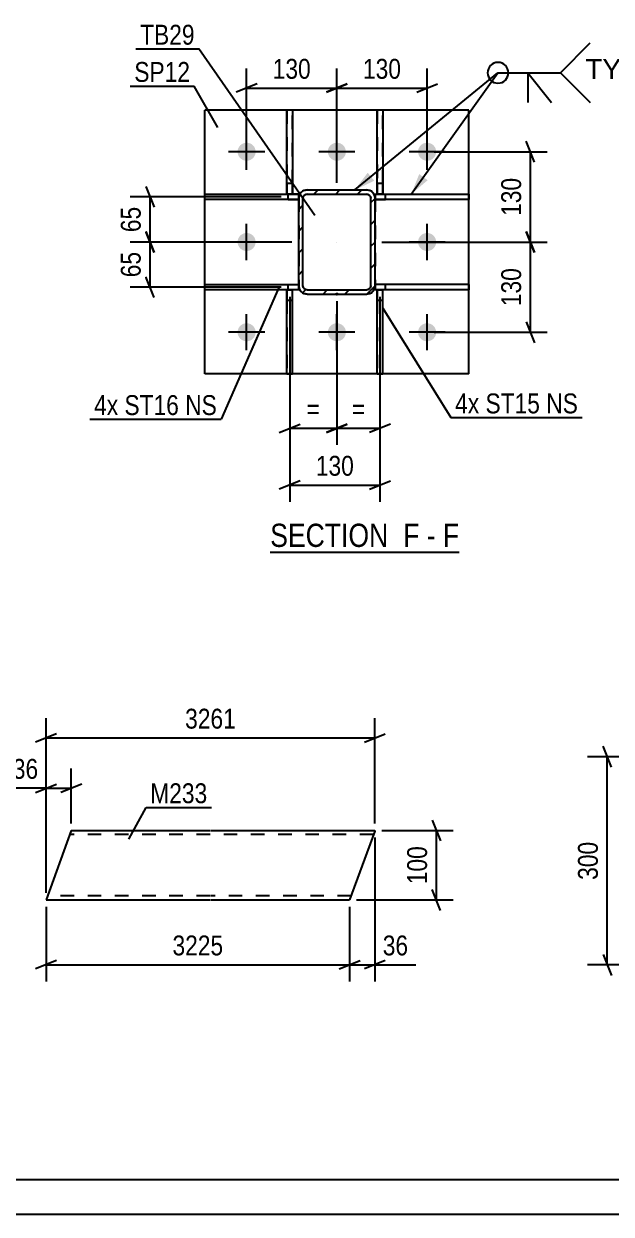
# Model space of a CAD drawing. Header units: millimetres. Extents: x 0 to 841, y 0 to 594.
# Drawn here: x 291 to 375.6, y 0 to 171.4 of the extents above; entities that cross this region are included whole.
import ezdxf

# ---------------------------------------------------------------- set-up
doc = ezdxf.new("R2010")
doc.units = ezdxf.units.MM
doc.linetypes.add('DXK_LINE_DOT2', pattern=[3.9198, 1.9599, -1.9599])
doc.linetypes.add('DXK_LINE_DOT3', pattern=[5.9187, 2.979, -0.9799, 0.9799, -0.9799])
doc.styles.add('Arial', font='ARIAL.TTF', dxfattribs={"height": 0.2})
doc.styles.add('Arial Narrow', font='ARIALN.TTF', dxfattribs={"height": 0.2})

# ---------------------------------------------------------------- blocks, each defined once
blk = doc.blocks.new('Unknown-275727292-1135 - 18137')
at = {"color": 5, "linetype": 'Continuous'}
for p, q in [((5, 5), (836, 5)), ((0, 0), (841, 0))]:
    blk.add_line(p, q, dxfattribs=at)
blk = doc.blocks.new('Unknown-275727292-17 - 4647')
at = {"color": 6, "linetype": 'Continuous'}
blk.add_line((326.46, 95.35), (353.67, 95.35), dxfattribs=at)
at = {"color": 0, "linetype": 'Continuous'}
for points in [[(344.57, 96.1), (344.57, 99.6), (326.46, 99.6), (326.46, 96.1)], [(347.96, 96.1), (347.96, 99.6), (345.62, 99.6), (345.62, 96.1)], [(350.28, 96.1), (350.28, 99.6), (349.01, 99.6), (349.01, 96.1)], [(353.67, 96.1), (353.67, 99.6), (351.33, 99.6), (351.33, 96.1)]]:
    blk.add_wipeout(points, dxfattribs=at)
at = {"color": 7, "linetype": 'Continuous', "style": 'Arial Narrow'}
for s, p in [('SECTION ', (326.46, 96.1)), ('F', (345.62, 96.1)), ('F', (351.33, 96.1)), ('-', (349.01, 96.1))]:
    blk.add_text(s, height=3.34, dxfattribs=at).set_placement(p)
blk = doc.blocks.new('Part-275727292-1249 - 1231')
at = {"color": 2, "linetype": 'Continuous'}
for p, q in [((297.8, 55.26), (294.16, 45.26)), ((297.8, 55.26), (317.8, 55.26)), ((317.9, 55.26), (341.54, 55.26)), ((341.51, 55.17), (337.9, 45.26)), ((341.54, 55.26), (341.51, 55.17)), ((294.16, 45.26), (317.8, 45.26)), ((317.9, 45.26), (337.9, 45.26))]:
    blk.add_line(p, q, dxfattribs=at)
at = {"color": 7, "linetype": 'DXK_LINE_DOT2'}
for p, q in [((317.8, 54.66), (297.58, 54.66)), ((341.32, 54.66), (317.9, 54.66)), ((317.8, 45.86), (294.38, 45.86)), ((338.12, 45.86), (317.9, 45.86))]:
    blk.add_line(p, q, dxfattribs=at)
blk = doc.blocks.new('Part-275727292-4735 - 4647')
at = {"color": 2, "linetype": 'Continuous'}
for p, q in [((329.67, 159.01), (328.87, 159.01)), ((328.87, 146.92), (328.87, 159.01)), ((329.67, 159.01), (329.67, 146.92)), ((329.67, 146.92), (328.87, 146.92)), ((329.67, 146.92), (329.67, 146.92))]:
    blk.add_line(p, q, dxfattribs=at)
at = {"color": 7, "linetype": 'DXK_LINE_DOT2'}
for p, q in [((328.87, 159.01), (328.87, 148.42)), ((329.67, 148.42), (329.67, 159.01)), ((329.67, 148.42), (328.87, 148.42)), ((328.87, 148.42), (328.87, 146.92)), ((329.67, 146.92), (329.67, 148.42))]:
    blk.add_line(p, q, dxfattribs=at)
blk = doc.blocks.new('Bolt-275727292-4716 - 4647')
at = {"linetype": 'Continuous'}
for points in [[(321.76, 153.01, -1), (324.36, 153.01, -1)], [(334.76, 153.01, -1), (337.36, 153.01, -1)], [(347.76, 153.01, -1), (350.36, 153.01, -1)], [(321.76, 140.01, -1), (324.36, 140.01, -1)], [(347.76, 140.01, -1), (350.36, 140.01, -1)], [(321.76, 127.01, -1), (324.36, 127.01, -1)], [(334.76, 127.01, -1), (337.36, 127.01, -1)], [(347.76, 127.01, -1), (350.36, 127.01, -1)]]:
    blk.add_hatch(color=1, dxfattribs=at).paths.add_polyline_path(points)
at = {"color": 1, "linetype": 'Continuous'}
for p, q in [((323.06, 150.41), (323.06, 155.61)), ((336.06, 150.41), (336.06, 155.61)), ((349.06, 150.41), (349.06, 155.61)), ((325.66, 153.01), (320.46, 153.01)), ((338.66, 153.01), (333.46, 153.01)), ((351.66, 153.01), (346.46, 153.01)), ((323.06, 137.41), (323.06, 142.61)), ((349.06, 137.41), (349.06, 142.61)), ((325.66, 140.01), (320.46, 140.01)), ((351.66, 140.01), (346.46, 140.01)), ((323.06, 124.41), (323.06, 129.61)), ((336.06, 124.41), (336.06, 129.61)), ((349.06, 124.41), (349.06, 129.61)), ((325.66, 127.01), (320.46, 127.01)), ((338.66, 127.01), (333.46, 127.01)), ((351.66, 127.01), (346.46, 127.01))]:
    blk.add_line(p, q, dxfattribs=at)
blk = doc.blocks.new('Part-275727292-4744 - 4647')
at = {"color": 2, "linetype": 'Continuous'}
for p, q in [((341.56, 146.91), (341.56, 146.91)), ((341.56, 146.91), (355.06, 146.91)), ((341.56, 146.91), (341.56, 146.31)), ((355.06, 146.11), (341.56, 146.11)), ((355.06, 146.91), (355.06, 146.11))]:
    blk.add_line(p, q, dxfattribs=at)
at = {"color": 7, "linetype": 'DXK_LINE_DOT2'}
for p, q in [((341.56, 146.91), (341.56, 146.11)), ((341.56, 146.31), (341.56, 146.11)), ((341.56, 146.11), (343.06, 146.11)), ((343.06, 146.11), (343.06, 146.91))]:
    blk.add_line(p, q, dxfattribs=at)
blk = doc.blocks.new('Part-275727292-4757 - 4647')
at = {"color": 2, "linetype": 'Continuous'}
for p, q in [((317.06, 133.11), (317.06, 133.91)), ((317.06, 133.91), (330.56, 133.91)), ((328.87, 133.11), (317.06, 133.11)), ((330.56, 133.11), (329.67, 133.11)), ((330.56, 133.71), (330.56, 133.11)), ((330.56, 133.11), (330.56, 133.11))]:
    blk.add_line(p, q, dxfattribs=at)
at = {"color": 7, "linetype": 'DXK_LINE_DOT2'}
for p, q in [((329.06, 133.11), (329.06, 133.91)), ((329.06, 133.91), (330.56, 133.91)), ((330.56, 133.11), (330.56, 133.91)), ((330.56, 133.91), (330.56, 133.71)), ((329.67, 133.11), (328.87, 133.11))]:
    blk.add_line(p, q, dxfattribs=at)
blk = doc.blocks.new('Part-275727292-4762 - 4647')
at = {"color": 2, "linetype": 'Continuous'}
for p, q in [((317.06, 146.11), (317.06, 146.91)), ((317.06, 146.91), (330.56, 146.91)), ((330.56, 146.11), (317.06, 146.11)), ((330.56, 146.91), (330.56, 146.91)), ((330.56, 146.91), (330.56, 146.31))]:
    blk.add_line(p, q, dxfattribs=at)
at = {"color": 7, "linetype": 'DXK_LINE_DOT2'}
for p, q in [((329.06, 146.11), (329.06, 146.91)), ((330.56, 146.91), (329.06, 146.91)), ((329.06, 146.11), (330.56, 146.11)), ((330.56, 146.11), (330.56, 146.91)), ((330.56, 146.31), (330.56, 146.11))]:
    blk.add_line(p, q, dxfattribs=at)
blk = doc.blocks.new('Part-275727292-4763 - 4647')
at = {"color": 2, "linetype": 'Continuous'}
for p, q in [((328.87, 133.12), (328.87, 133.12)), ((328.87, 121.01), (328.87, 133.12)), ((328.87, 133.12), (329.67, 133.12)), ((329.67, 121.01), (329.67, 133.12)), ((328.87, 121.01), (329.67, 121.01))]:
    blk.add_line(p, q, dxfattribs=at)
at = {"color": 7, "linetype": 'DXK_LINE_DOT2'}
for p, q in [((328.87, 133.12), (328.87, 131.62)), ((328.87, 133.12), (328.87, 133.12)), ((329.67, 131.62), (329.67, 133.12)), ((328.87, 131.62), (328.87, 121.01)), ((328.87, 131.62), (329.67, 131.62)), ((329.67, 121.01), (329.67, 131.62))]:
    blk.add_line(p, q, dxfattribs=at)
blk = doc.blocks.new('Part-275727292-4777 - 4647')
at = {"color": 2, "linetype": 'Continuous'}
for p, q in [((342.67, 159.01), (341.87, 159.01)), ((341.87, 146.92), (341.87, 159.01)), ((342.67, 159.01), (342.67, 146.92)), ((342.67, 146.92), (341.87, 146.92)), ((342.67, 146.92), (342.67, 146.92))]:
    blk.add_line(p, q, dxfattribs=at)
at = {"color": 7, "linetype": 'DXK_LINE_DOT2'}
for p, q in [((341.87, 159.01), (341.87, 148.42)), ((342.67, 148.42), (342.67, 159.01)), ((342.67, 148.42), (341.87, 148.42)), ((341.87, 148.42), (341.87, 146.92)), ((342.67, 146.92), (342.67, 148.42))]:
    blk.add_line(p, q, dxfattribs=at)
blk = doc.blocks.new('Part-275727292-4794 - 4647')
at = {"linetype": 'Continuous'}
h = blk.add_hatch(dxfattribs=at)
h.set_pattern_fill('', scale=0.7, style=0, pattern_type=0)
h.set_pattern_definition([(45, (341.5582, 133.7104), (-1.57154, 1.57154), [])])
h.paths.add_polyline_path([(341.47, 133.25), (341.56, 133.71), (341.56, 146.31), (341.47, 146.77), (341.21, 147.16), (340.82, 147.42), (340.36, 147.51), (331.76, 147.51), (331.3, 147.42), (330.91, 147.16), (330.65, 146.77), (330.56, 146.31), (330.56, 133.71), (330.65, 133.25), (330.91, 132.86), (331.3, 132.6), (331.76, 132.51), (340.36, 132.51), (340.82, 132.6), (341.21, 132.86)])
h.paths.add_polyline_path([(340.59, 133.16), (340.36, 133.11), (331.76, 133.11), (331.53, 133.16), (331.33, 133.29), (331.2, 133.48), (331.16, 133.71), (331.16, 146.31), (331.2, 146.54), (331.33, 146.73), (331.53, 146.86), (331.76, 146.91), (340.36, 146.91), (340.59, 146.86), (340.78, 146.73), (340.91, 146.54), (340.96, 146.31), (340.96, 133.71), (340.91, 133.48), (340.78, 133.29)])
blk.add_hatch(color=30, dxfattribs=at).paths.add_polyline_path([(336.06, 132.41, -1), (336.06, 132.61, -1)])
at = {"color": 7, "linetype": 'DXK_LINE_DOT2'}
for p, q in [((331.3, 147.42), (331.76, 147.51)), ((331.76, 147.51), (340.36, 147.51)), ((340.36, 147.51), (340.82, 147.42)), ((330.56, 146.31), (330.65, 146.77)), ((330.56, 146.31), (330.56, 133.71)), ((331.2, 146.54), (331.16, 146.31)), ((331.16, 133.71), (331.16, 146.31)), ((331.33, 146.73), (331.2, 146.54)), ((331.53, 146.86), (331.33, 146.73)), ((331.76, 146.91), (331.53, 146.86)), ((331.76, 146.91), (340.36, 146.91)), ((340.59, 146.86), (340.36, 146.91)), ((340.78, 146.73), (340.59, 146.86)), ((340.91, 146.54), (340.78, 146.73)), ((340.96, 146.31), (340.91, 146.54)), ((340.96, 133.71), (340.96, 146.31)), ((341.47, 146.77), (341.56, 146.31)), ((341.56, 146.31), (341.56, 133.71)), ((330.65, 133.25), (330.56, 133.71)), ((331.16, 133.71), (331.2, 133.48)), ((331.2, 133.48), (331.33, 133.29)), ((331.76, 132.51), (331.3, 132.6)), ((331.33, 133.29), (331.53, 133.16)), ((331.53, 133.16), (331.76, 133.11)), ((331.76, 133.11), (340.36, 133.11)), ((331.76, 132.51), (340.36, 132.51)), ((340.36, 133.11), (340.59, 133.16)), ((340.82, 132.6), (340.36, 132.51)), ((340.59, 133.16), (340.78, 133.29)), ((340.78, 133.29), (340.91, 133.48)), ((340.91, 133.48), (340.96, 133.71)), ((341.56, 133.71), (341.47, 133.25))]:
    blk.add_line(p, q, dxfattribs=at)
at = {"color": 2, "linetype": 'Continuous'}
for p, q in [((331.76, 147.51), (331.3, 147.42)), ((331.76, 147.51), (331.76, 147.51)), ((331.76, 147.51), (340.36, 147.51)), ((340.36, 147.51), (340.36, 147.51)), ((340.82, 147.42), (340.36, 147.51)), ((330.65, 146.77), (330.56, 146.31)), ((330.56, 146.31), (330.56, 146.31)), ((330.56, 133.71), (330.56, 146.31)), ((331.16, 146.31), (331.2, 146.54)), ((331.16, 146.31), (331.16, 146.31)), ((331.16, 133.71), (331.16, 146.31)), ((331.2, 146.54), (331.33, 146.73)), ((331.33, 146.73), (331.53, 146.86)), ((331.53, 146.86), (331.76, 146.91)), ((331.76, 146.91), (331.76, 146.91)), ((331.76, 146.91), (340.36, 146.91)), ((340.36, 146.91), (340.36, 146.91)), ((340.36, 146.91), (340.59, 146.86)), ((340.59, 146.86), (340.78, 146.73)), ((340.78, 146.73), (340.91, 146.54)), ((340.91, 146.54), (340.96, 146.31)), ((340.96, 146.31), (340.96, 146.31)), ((340.96, 133.71), (340.96, 146.31)), ((341.56, 146.31), (341.47, 146.77)), ((341.56, 146.31), (341.56, 146.31)), ((341.56, 133.71), (341.56, 146.31)), ((330.56, 133.71), (330.56, 133.71)), ((330.56, 133.71), (330.65, 133.25)), ((331.16, 133.71), (331.16, 133.71)), ((331.2, 133.48), (331.16, 133.71)), ((331.33, 133.29), (331.2, 133.48)), ((331.3, 132.6), (331.76, 132.51)), ((331.53, 133.16), (331.33, 133.29)), ((331.76, 133.11), (331.53, 133.16)), ((331.76, 133.11), (331.76, 133.11)), ((331.76, 133.11), (340.36, 133.11)), ((331.76, 132.51), (331.76, 132.51)), ((331.76, 132.51), (340.36, 132.51)), ((340.59, 133.16), (340.36, 133.11)), ((340.36, 133.11), (340.36, 133.11)), ((340.36, 132.51), (340.82, 132.6)), ((340.36, 132.51), (340.36, 132.51)), ((340.78, 133.29), (340.59, 133.16)), ((340.91, 133.48), (340.78, 133.29)), ((340.96, 133.71), (340.91, 133.48)), ((340.96, 133.71), (340.96, 133.71)), ((341.47, 133.25), (341.56, 133.71)), ((341.56, 133.71), (341.56, 133.71))]:
    blk.add_line(p, q, dxfattribs=at)
at = {"color": 7, "linetype": 'DXK_LINE_DOT3'}
blk.add_line((336.06, 140.01), (336.06, 140.01), dxfattribs=at)
at = {"color": 30, "linetype": 'DXK_LINE_DOT3'}
blk.add_line((336.06, 132.51), (336.06, 132.51), dxfattribs=at)
at = {"color": 30, "linetype": 'Continuous'}
blk.add_circle((336.06, 132.51), 0.1, dxfattribs=at)
at = {"color": 7, "linetype": 'DXK_LINE_DOT2'}
for centre, start, end in [((331.76, 146.31), 112.5, 157.5), ((340.36, 146.31), 22.5, 67.5), ((331.76, 133.71), 202.5, 247.5), ((340.36, 133.71), 292.5, 337.5)]:
    blk.add_arc(centre, 1.2, start, end, dxfattribs=at)
at = {"color": 2, "linetype": 'Continuous'}
for centre, start, end in [((331.76, 146.31), 112.5, 157.5), ((340.36, 146.31), 22.5, 67.5), ((331.76, 133.71), 202.5, 247.5), ((340.36, 133.71), 292.5, 337.5)]:
    blk.add_arc(centre, 1.2, start, end, dxfattribs=at)
blk = doc.blocks.new('Part-275727292-4804 - 4647')
at = {"color": 2, "linetype": 'Continuous'}
for p, q in [((341.87, 133.12), (341.87, 133.12)), ((341.87, 121.01), (341.87, 133.12)), ((341.87, 133.12), (342.67, 133.12)), ((342.67, 121.01), (342.67, 133.12)), ((341.87, 121.01), (342.67, 121.01))]:
    blk.add_line(p, q, dxfattribs=at)
at = {"color": 7, "linetype": 'DXK_LINE_DOT2'}
for p, q in [((341.87, 133.12), (341.87, 131.62)), ((341.87, 133.12), (341.87, 133.12)), ((342.67, 131.62), (342.67, 133.12)), ((341.87, 131.62), (341.87, 121.01)), ((341.87, 131.62), (342.67, 131.62)), ((342.67, 121.01), (342.67, 131.62))]:
    blk.add_line(p, q, dxfattribs=at)
blk = doc.blocks.new('Part-275727292-4817 - 4647')
at = {"color": 2, "linetype": 'Continuous'}
for p, q in [((317.06, 121.01), (317.06, 159.01)), ((355.06, 159.01), (317.06, 159.01)), ((355.06, 121.01), (355.06, 159.01)), ((355.06, 121.01), (317.06, 121.01))]:
    blk.add_line(p, q, dxfattribs=at)
blk = doc.blocks.new('Part-275727292-4822 - 4647')
at = {"color": 2, "linetype": 'Continuous'}
for p, q in [((355.06, 133.91), (341.56, 133.91)), ((355.06, 133.91), (355.06, 133.11)), ((341.56, 133.71), (341.56, 133.11)), ((341.56, 133.11), (341.56, 133.11)), ((341.87, 133.11), (341.56, 133.11)), ((355.06, 133.11), (342.67, 133.11))]:
    blk.add_line(p, q, dxfattribs=at)
at = {"color": 7, "linetype": 'DXK_LINE_DOT2'}
for p, q in [((343.06, 133.91), (341.56, 133.91)), ((341.56, 133.91), (341.56, 133.11)), ((341.56, 133.91), (341.56, 133.71)), ((343.06, 133.11), (343.06, 133.91)), ((342.67, 133.11), (341.87, 133.11))]:
    blk.add_line(p, q, dxfattribs=at)
blk = doc.blocks.new('StraightDimension-275727292-1429 - 1231')
at = {"color": 7, "linetype": 'Continuous'}
for p, q in [((341.54, 54.26), (341.54, 33.52)), ((337.9, 44.26), (337.9, 33.52)), ((336.4, 35.32), (339.4, 36.52)), ((343.04, 36.52), (340.04, 35.32)), ((337.9, 35.92), (341.54, 35.92))]:
    blk.add_line(p, q, dxfattribs=at)
at = {"color": 0}
blk.add_wipeout([(346.92, 36.67), (346.92, 40.87), (342.07, 40.87), (342.07, 36.67)], dxfattribs=at)
at = {"color": 7, "linetype": 'Continuous'}
blk.add_line((341.54, 35.92), (347.45, 35.92), dxfattribs=at)
blk.add_line((341.54, 35.92), (347.45, 35.92), dxfattribs=at)
at = {"color": 3, "style": 'Arial Narrow'}
blk.add_text('36', height=2.863, dxfattribs=at).set_placement((342.67, 37.27))
blk = doc.blocks.new('StraightDimension-275727292-1326 - 1231')
at = {"color": 7, "linetype": 'Continuous'}
for p, q in [((349.8, 56.76), (351, 53.76)), ((342.54, 55.26), (352.8, 55.26)), ((350.4, 45.26), (350.4, 55.26)), ((351, 43.76), (349.8, 46.76)), ((338.9, 45.26), (352.8, 45.26))]:
    blk.add_line(p, q, dxfattribs=at)
at = {"color": 0}
blk.add_wipeout([(349.65, 53.61), (345.45, 53.61), (345.45, 46.92), (349.65, 46.92)], dxfattribs=at)
at = {"color": 3, "style": 'Arial Narrow'}
blk.add_text('100', height=2.863, rotation=90.0002, dxfattribs=at).set_placement((349.05, 47.52))
blk = doc.blocks.new('StraightDimension-275727292-1401 - 1231')
at = {"color": 7, "linetype": 'Continuous'}
for p, q in [((294.16, 46.26), (294.16, 71.43)), ((341.54, 56.26), (341.54, 71.43)), ((295.66, 69.18), (292.66, 67.98)), ((294.16, 68.58), (341.54, 68.58)), ((340.04, 67.98), (343.04, 69.18))]:
    blk.add_line(p, q, dxfattribs=at)
at = {"color": 0}
blk.add_wipeout([(322.11, 69.33), (322.11, 73.53), (313.6, 73.53), (313.6, 69.33)], dxfattribs=at)
at = {"color": 3, "style": 'Arial Narrow'}
blk.add_text('3261', height=2.863, dxfattribs=at).set_placement((314.2, 69.93))
blk = doc.blocks.new('StraightDimension-275727292-1361 - 1231')
at = {"color": 7, "linetype": 'Continuous'}
for p, q in [((294.16, 46.26), (294.16, 64.2)), ((297.8, 56.26), (297.8, 64.2)), ((292.66, 60.75), (295.66, 61.95)), ((299.3, 61.95), (296.3, 60.75)), ((294.16, 61.35), (297.8, 61.35))]:
    blk.add_line(p, q, dxfattribs=at)
at = {"color": 0}
blk.add_wipeout([(293.64, 62.1), (293.64, 66.3), (288.78, 66.3), (288.78, 62.1)], dxfattribs=at)
at = {"color": 7, "linetype": 'Continuous'}
blk.add_line((294.16, 61.35), (288.26, 61.35), dxfattribs=at)
blk.add_line((294.16, 61.35), (288.26, 61.35), dxfattribs=at)
at = {"color": 3, "style": 'Arial Narrow'}
blk.add_text('36', height=2.863, dxfattribs=at).set_placement((289.38, 62.7))
blk = doc.blocks.new('StraightDimension-275727292-1412 - 1231')
at = {"color": 7, "linetype": 'Continuous'}
for p, q in [((294.16, 44.26), (294.16, 33.52)), ((337.9, 44.26), (337.9, 33.52)), ((295.66, 36.52), (292.66, 35.32)), ((336.4, 35.32), (339.4, 36.52)), ((294.16, 35.92), (337.9, 35.92))]:
    blk.add_line(p, q, dxfattribs=at)
at = {"color": 0}
blk.add_wipeout([(320.29, 36.67), (320.29, 40.87), (311.78, 40.87), (311.78, 36.67)], dxfattribs=at)
at = {"color": 3, "style": 'Arial Narrow'}
blk.add_text('3225', height=2.863, dxfattribs=at).set_placement((312.38, 37.27))
blk = doc.blocks.new('StraightDimension-275727292-4844 - 4647')
at = {"color": 7, "linetype": 'Continuous'}
for p, q in [((342.27, 132.12), (342.27, 110.78)), ((336.06, 131.51), (336.06, 110.78)), ((334.56, 112.58), (337.56, 113.78)), ((336.06, 113.18), (342.27, 113.18)), ((343.77, 113.78), (340.77, 112.58))]:
    blk.add_line(p, q, dxfattribs=at)
at = {"color": 0}
blk.add_wipeout([(340.73, 113.93), (340.73, 118.13), (337.61, 118.13), (337.61, 113.93)], dxfattribs=at)
at = {"color": 3, "style": 'Arial Narrow'}
blk.add_text('=', height=2.86, dxfattribs=at).set_placement((338.21, 114.53))
blk = doc.blocks.new('StraightDimension-275727292-4892 - 4647')
at = {"color": 7, "linetype": 'Continuous'}
for p, q in [((364.55, 138.51), (363.35, 141.51)), ((342.56, 140.01), (366.35, 140.01)), ((363.95, 127.01), (363.95, 140.01)), ((350.06, 127.01), (366.35, 127.01)), ((363.35, 128.51), (364.55, 125.51))]:
    blk.add_line(p, q, dxfattribs=at)
at = {"color": 0}
blk.add_wipeout([(363.2, 136.85), (359, 136.85), (359, 130.17), (363.2, 130.17)], dxfattribs=at)
at = {"color": 3, "style": 'Arial Narrow'}
blk.add_text('130', height=2.863, rotation=90.0002, dxfattribs=at).set_placement((362.6, 130.77))
blk = doc.blocks.new('StraightDimension-275727292-4860 - 4647')
at = {"color": 7, "linetype": 'Continuous'}
for p, q in [((336.06, 148.51), (336.06, 165.02)), ((349.06, 154.01), (349.06, 165.02)), ((337.56, 162.77), (334.56, 161.57)), ((336.06, 162.17), (349.06, 162.17)), ((347.56, 161.57), (350.56, 162.77))]:
    blk.add_line(p, q, dxfattribs=at)
at = {"color": 0}
blk.add_wipeout([(345.9, 162.92), (345.9, 167.12), (339.22, 167.12), (339.22, 162.92)], dxfattribs=at)
at = {"color": 3, "style": 'Arial Narrow'}
blk.add_text('130', height=2.863, dxfattribs=at).set_placement((339.82, 163.52))
blk = doc.blocks.new('StraightDimension-275727292-17833 - 4647')
at = {"color": 7, "linetype": 'Continuous'}
for p, q in [((329.27, 130.62), (329.27, 102.6)), ((342.27, 130.62), (342.27, 102.6)), ((330.77, 105.6), (327.77, 104.4)), ((329.27, 105), (342.27, 105)), ((340.77, 104.4), (343.77, 105.6))]:
    blk.add_line(p, q, dxfattribs=at)
at = {"color": 0}
blk.add_wipeout([(339.12, 105.75), (339.12, 109.95), (332.43, 109.95), (332.43, 105.75)], dxfattribs=at)
at = {"color": 3, "style": 'Arial Narrow'}
blk.add_text('130', height=2.863, dxfattribs=at).set_placement((333.03, 106.35))
blk = doc.blocks.new('StraightDimension-275727292-4829 - 4647')
at = {"color": 7, "linetype": 'Continuous'}
for p, q in [((329.27, 132.12), (329.27, 110.78)), ((336.06, 131.51), (336.06, 110.78)), ((327.77, 112.58), (330.77, 113.78)), ((329.27, 113.18), (336.06, 113.18)), ((337.56, 113.78), (334.56, 112.58))]:
    blk.add_line(p, q, dxfattribs=at)
at = {"color": 0}
blk.add_wipeout([(334.23, 113.93), (334.23, 118.13), (331.11, 118.13), (331.11, 113.93)], dxfattribs=at)
at = {"color": 3, "style": 'Arial Narrow'}
blk.add_text('=', height=2.86, dxfattribs=at).set_placement((331.71, 114.53))
blk = doc.blocks.new('StraightDimension-275727292-4869 - 4647')
at = {"color": 7, "linetype": 'Continuous'}
for p, q in [((323.06, 154.01), (323.06, 165.02)), ((336.06, 148.51), (336.06, 165.02)), ((324.56, 162.77), (321.56, 161.57)), ((323.06, 162.17), (336.06, 162.17)), ((334.56, 161.57), (337.56, 162.77))]:
    blk.add_line(p, q, dxfattribs=at)
at = {"color": 0}
blk.add_wipeout([(332.9, 162.92), (332.9, 167.12), (326.22, 167.12), (326.22, 162.92)], dxfattribs=at)
at = {"color": 3, "style": 'Arial Narrow'}
blk.add_text('130', height=2.863, dxfattribs=at).set_placement((326.82, 163.52))
blk = doc.blocks.new('StraightDimension-275727292-4902 - 4647')
at = {"color": 7, "linetype": 'Continuous'}
for p, q in [((364.55, 151.51), (363.35, 154.51)), ((350.06, 153.01), (366.35, 153.01)), ((363.95, 140.01), (363.95, 153.01)), ((363.35, 141.51), (364.55, 138.51)), ((342.56, 140.01), (366.35, 140.01))]:
    blk.add_line(p, q, dxfattribs=at)
at = {"color": 0}
blk.add_wipeout([(363.2, 149.85), (359, 149.85), (359, 143.17), (363.2, 143.17)], dxfattribs=at)
at = {"color": 3, "style": 'Arial Narrow'}
blk.add_text('130', height=2.863, rotation=90.0002, dxfattribs=at).set_placement((362.6, 143.77))
blk = doc.blocks.new('StraightDimension-275727292-17741 - 4647')
at = {"color": 7, "linetype": 'Continuous'}
for p, q in [((308.55, 148.01), (309.75, 145.01)), ((328.06, 146.51), (306.3, 146.51)), ((309.15, 140.01), (309.15, 146.51)), ((309.75, 138.51), (308.55, 141.51)), ((329.56, 140.01), (306.3, 140.01))]:
    blk.add_line(p, q, dxfattribs=at)
at = {"color": 0}
blk.add_wipeout([(308.4, 145.69), (304.2, 145.69), (304.2, 140.83), (308.4, 140.83)], dxfattribs=at)
at = {"color": 3, "style": 'Arial Narrow'}
blk.add_text('65', height=2.863, rotation=90.0002, dxfattribs=at).set_placement((307.8, 141.43))
blk = doc.blocks.new('StraightDimension-275727292-17742 - 4647')
at = {"color": 7, "linetype": 'Continuous'}
for p, q in [((308.55, 141.51), (309.75, 138.51)), ((329.56, 140.01), (306.3, 140.01)), ((309.15, 133.51), (309.15, 140.01)), ((309.75, 132.01), (308.55, 135.01)), ((328.06, 133.51), (306.3, 133.51))]:
    blk.add_line(p, q, dxfattribs=at)
at = {"color": 0}
blk.add_wipeout([(308.4, 139.19), (304.2, 139.19), (304.2, 134.33), (308.4, 134.33)], dxfattribs=at)
at = {"color": 3, "style": 'Arial Narrow'}
blk.add_text('65', height=2.863, rotation=90.0002, dxfattribs=at).set_placement((307.8, 134.93))
blk = doc.blocks.new('StraightDimension-275727292-18337 - 18240')
at = {"color": 7, "linetype": 'Continuous'}
for p, q in [((375.61, 64.39), (374.41, 67.39)), ((395.06, 65.89), (372.16, 65.89)), ((375.01, 35.89), (375.01, 65.89)), ((374.41, 37.39), (375.61, 34.39)), ((395.06, 35.89), (372.16, 35.89))]:
    blk.add_line(p, q, dxfattribs=at)
at = {"color": 0}
blk.add_wipeout([(374.26, 54.24), (370.06, 54.24), (370.06, 47.55), (374.26, 47.55)], dxfattribs=at)
at = {"color": 3, "style": 'Arial Narrow'}
blk.add_text('300', height=2.863, rotation=90.0002, dxfattribs=at).set_placement((373.66, 48.15))
blk = doc.blocks.new('Mark-275727292-1244 - 1231')
at = {"color": 0}
blk.add_wipeout([(317.4, 59.19), (317.4, 62.19), (309.18, 62.19), (309.18, 59.19)], dxfattribs=at)
blk.add_wipeout([(317.4, 59.19), (317.4, 62.19), (309.18, 62.19), (309.18, 59.19)], dxfattribs=at)
at = {"color": 30, "linetype": 'Continuous'}
for p, q in [((306.11, 54.03), (308.58, 58.59)), ((308.58, 58.59), (318, 58.59))]:
    blk.add_line(p, q, dxfattribs=at)
at = {"color": 3, "style": 'Arial Narrow'}
blk.add_text('M233', height=2.863, dxfattribs=at).set_placement((309.18, 59.19))
blk = doc.blocks.new('WeldMark-275727292-4912 - 4647')
at = {"linetype": 'Continuous'}
for points in [[(341.45, 148.83), (338.65, 147.51), (340.5, 149.99)], [(349.14, 148.91), (346.78, 146.91), (347.92, 149.79)]]:
    blk.add_hatch(color=30, dxfattribs=at).paths.add_polyline_path(points)
at = {"color": 30, "linetype": 'Continuous'}
for p, q in [((338.65, 147.51), (359.27, 164.38)), ((346.78, 146.91), (359.27, 164.38)), ((359.27, 164.38), (368.27, 164.38))]:
    blk.add_line(p, q, dxfattribs=at)
at = {"color": 3, "linetype": 'Continuous'}
for q in [(366.98, 160.09), (363.55, 160.09)]:
    blk.add_line((363.55, 164.38), q, dxfattribs=at)
for start, end in [(90, 270), (270, 90)]:
    blk.add_arc((359.27, 164.38), 1.5, start, end, dxfattribs=at)
at = {"color": 0, "linetype": 'Continuous'}
blk.add_wipeout([(379.64, 163.48), (379.64, 166.48), (371.87, 166.48), (371.87, 163.48)], dxfattribs=at)
blk.add_wipeout([(379.64, 163.48), (379.64, 166.48), (371.87, 166.48), (371.87, 163.48)], dxfattribs=at)
at = {"color": 3, "linetype": 'Continuous'}
for q in [(372.55, 168.67), (372.55, 160.09)]:
    blk.add_line((368.27, 164.38), q, dxfattribs=at)
at = {"color": 3, "linetype": 'Continuous', "style": 'Arial'}
blk.add_text('TYP', height=2.865, dxfattribs=at).set_placement((371.87, 163.48))
blk = doc.blocks.new('Mark-275727292-4790 - 4647')
at = {"color": 0}
blk.add_wipeout([(315.58, 168.43), (315.58, 171.43), (307.72, 171.43), (307.72, 168.43)], dxfattribs=at)
blk.add_wipeout([(315.58, 168.43), (315.58, 171.43), (307.72, 171.43), (307.72, 168.43)], dxfattribs=at)
at = {"color": 30, "linetype": 'Continuous'}
for p in [(307.12, 167.83), (332.89, 143.82)]:
    blk.add_line(p, (316.18, 167.83), dxfattribs=at)
at = {"color": 3, "style": 'Arial Narrow'}
blk.add_text('TB29', height=2.863, dxfattribs=at).set_placement((307.72, 168.43))
blk = doc.blocks.new('MarkSet-275727292-4961 - 4647')
at = {"color": 0}
for points in [[(304.56, 115.09), (304.56, 118.09), (301.09, 118.09), (301.09, 115.09)], [(313.31, 115.09), (313.31, 118.09), (305.46, 118.09), (305.46, 115.09)], [(318.78, 115.09), (318.78, 118.09), (314.21, 118.09), (314.21, 115.09)]]:
    blk.add_wipeout(points, dxfattribs=at)
for points in [[(304.56, 115.09), (304.56, 118.09), (301.09, 118.09), (301.09, 115.09)], [(313.31, 115.09), (313.31, 118.09), (305.46, 118.09), (305.46, 115.09)], [(318.78, 115.09), (318.78, 118.09), (314.21, 118.09), (314.21, 115.09)]]:
    blk.add_wipeout(points, dxfattribs=at)
at = {"color": 30, "linetype": 'Continuous'}
for p in [(327.69, 133.47), (300.49, 114.49)]:
    blk.add_line(p, (319.38, 114.49), dxfattribs=at)
at = {"color": 3, "style": 'Arial Narrow'}
for s, p in [('4x', (301.09, 115.09)), ('ST16', (305.46, 115.09)), ('NS', (314.21, 115.09))]:
    blk.add_text(s, height=2.863, dxfattribs=at).set_placement(p)
blk = doc.blocks.new('Mark-275727292-4813 - 4647')
at = {"color": 0}
blk.add_wipeout([(314.92, 163.07), (314.92, 166.07), (306.88, 166.07), (306.88, 163.07)], dxfattribs=at)
blk.add_wipeout([(314.92, 163.07), (314.92, 166.07), (306.88, 166.07), (306.88, 163.07)], dxfattribs=at)
at = {"color": 30, "linetype": 'Continuous'}
for p in [(306.28, 162.47), (318.91, 156.48)]:
    blk.add_line(p, (315.52, 162.47), dxfattribs=at)
at = {"color": 3, "style": 'Arial Narrow'}
blk.add_text('SP12', height=2.863, dxfattribs=at).set_placement((306.88, 163.07))
blk = doc.blocks.new('MarkSet-275727292-17769 - 4647')
at = {"color": 0}
for points in [[(356.57, 115.33), (356.57, 118.33), (353.1, 118.33), (353.1, 115.33)], [(365.33, 115.33), (365.33, 118.33), (357.47, 118.33), (357.47, 115.33)], [(370.79, 115.33), (370.79, 118.33), (366.23, 118.33), (366.23, 115.33)]]:
    blk.add_wipeout(points, dxfattribs=at)
for points in [[(356.57, 115.33), (356.57, 118.33), (353.1, 118.33), (353.1, 115.33)], [(365.33, 115.33), (365.33, 118.33), (357.47, 118.33), (357.47, 115.33)], [(370.79, 115.33), (370.79, 118.33), (366.23, 118.33), (366.23, 115.33)]]:
    blk.add_wipeout(points, dxfattribs=at)
at = {"color": 30, "linetype": 'Continuous'}
for p, q in [((342.67, 130.48), (352.5, 114.73)), ((352.5, 114.73), (371.39, 114.73))]:
    blk.add_line(p, q, dxfattribs=at)
at = {"color": 3, "style": 'Arial Narrow'}
for s, p in [('4x', (353.1, 115.33)), ('ST15', (357.47, 115.33)), ('NS', (366.23, 115.33))]:
    blk.add_text(s, height=2.863, dxfattribs=at).set_placement(p)

msp = doc.modelspace()

# ---------------------------------------------------------------- block references
for name in ['Unknown-275727292-1135 - 18137', 'Part-275727292-4817 - 4647', 'Part-275727292-4735 - 4647', 'Part-275727292-4777 - 4647', 'Bolt-275727292-4716 - 4647', 'Part-275727292-4794 - 4647', 'Part-275727292-4762 - 4647', 'Part-275727292-4744 - 4647', 'Part-275727292-4757 - 4647', 'Part-275727292-4822 - 4647', 'Part-275727292-4763 - 4647', 'Part-275727292-4804 - 4647', 'Part-275727292-1249 - 1231']:
    msp.add_blockref(name, (0, 0))

# ---------------------------------------------------------------- next in the draw order: block references
for name in ['StraightDimension-275727292-4860 - 4647', 'StraightDimension-275727292-4844 - 4647', 'Unknown-275727292-17 - 4647', 'StraightDimension-275727292-18337 - 18240', 'StraightDimension-275727292-1429 - 1231']:
    msp.add_blockref(name, (0, 0))

# ---------------------------------------------------------------- next in the draw order: block references
for name in ['StraightDimension-275727292-4869 - 4647', 'StraightDimension-275727292-4892 - 4647', 'StraightDimension-275727292-1326 - 1231']:
    msp.add_blockref(name, (0, 0))

# ---------------------------------------------------------------- next in the draw order: block references
for name in ['StraightDimension-275727292-4902 - 4647', 'StraightDimension-275727292-17741 - 4647', 'StraightDimension-275727292-17833 - 4647', 'StraightDimension-275727292-1401 - 1231', 'StraightDimension-275727292-1412 - 1231']:
    msp.add_blockref(name, (0, 0))

# ---------------------------------------------------------------- next in the draw order: block references
for name in ['Mark-275727292-4790 - 4647', 'WeldMark-275727292-4912 - 4647', 'StraightDimension-275727292-4829 - 4647', 'MarkSet-275727292-17769 - 4647', 'StraightDimension-275727292-1361 - 1231', 'Mark-275727292-1244 - 1231']:
    msp.add_blockref(name, (0, 0))

# ---------------------------------------------------------------- next in the draw order: block references
for name in ['Mark-275727292-4813 - 4647', 'StraightDimension-275727292-17742 - 4647']:
    msp.add_blockref(name, (0, 0))

# ---------------------------------------------------------------- next in the draw order: block references
msp.add_blockref('MarkSet-275727292-4961 - 4647', (0, 0))

doc.saveas('drawing.dxf')
